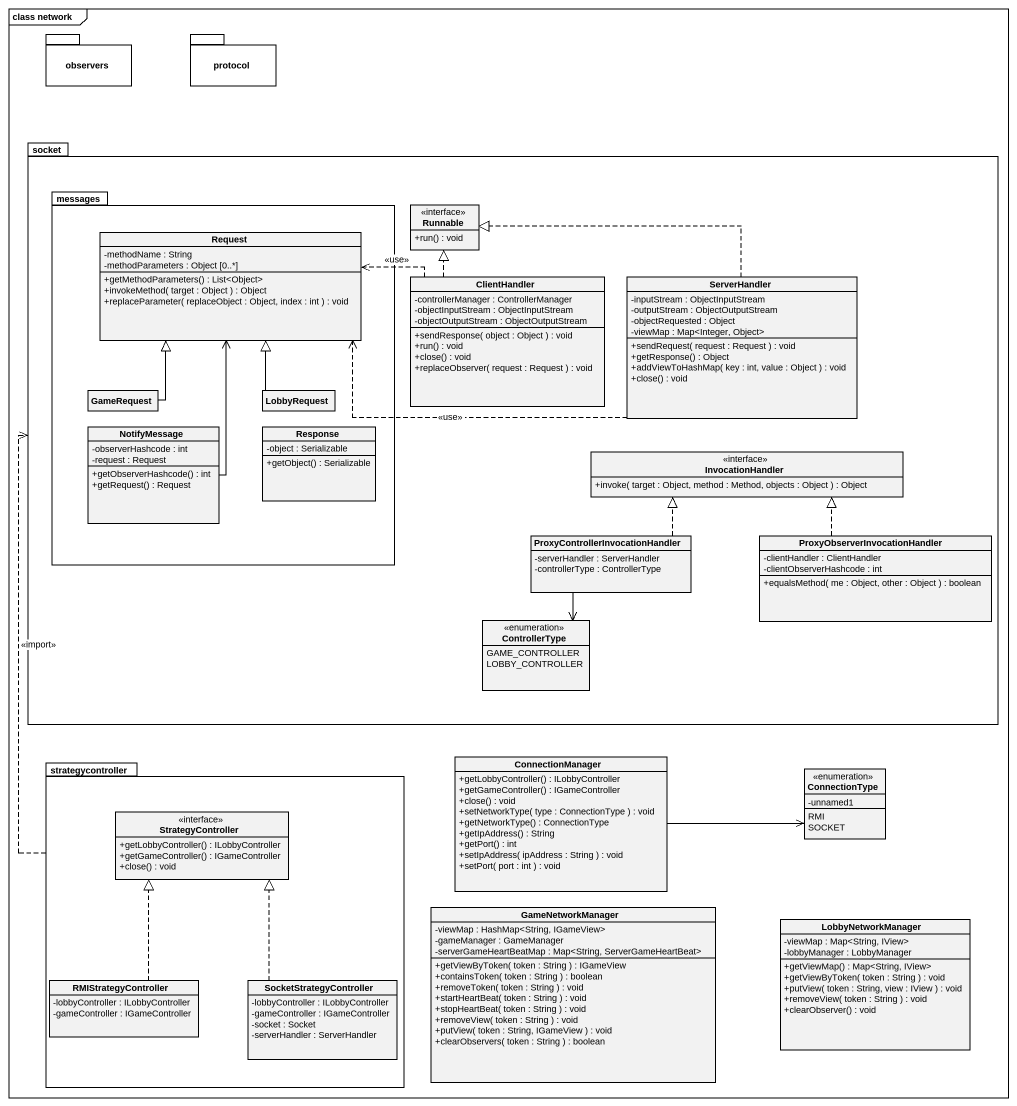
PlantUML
@startuml
mainframe class network
hide circle
hide empty members
skinparam classAttributeIconSize 0
package observers {
}
package "protocol" as protocol_ {
}
package socket {
  package messages {
    class Request {
      -methodName : String
      -methodParameters : Object [0..*]
      +getMethodParameters() : List<Object>
      +invokeMethod( target : Object ) : Object
      +replaceParameter( replaceObject : Object, index : int ) : void
    }
    class GameRequest
    class LobbyRequest
    class NotifyMessage {
      -observerHashcode : int
      -request : Request
      +getObserverHashcode() : int
      +getRequest() : Request
    }
    class Response {
      -object : Serializable
      +getObject() : Serializable
    }
  }
  interface Runnable {
    +run() : void
  }
  class ClientHandler {
    -controllerManager : ControllerManager
    -objectInputStream : ObjectInputStream
    -objectOutputStream : ObjectOutputStream
    +sendResponse( object : Object ) : void
    +run() : void
    +close() : void
    +replaceObserver( request : Request ) : void
  }
  class ServerHandler {
    -inputStream : ObjectInputStream
    -outputStream : ObjectOutputStream
    -objectRequested : Object
    -viewMap : Map<Integer, Object>
    +sendRequest( request : Request ) : void
    +getResponse() : Object
    +addViewToHashMap( key : int, value : Object ) : void
    +close() : void
  }
  interface InvocationHandler {
    +invoke( target : Object, method : Method, objects : Object ) : Object
  }
  class "ProxyControllerInvocationHandler" as ProxyControllerInvocationHan {
    -serverHandler : ServerHandler
    -controllerType : ControllerType
  }
  class "ProxyObserverInvocationHandler" as ProxyObserverInvocationHandl {
    -clientHandler : ClientHandler
    -clientObserverHashcode : int
    +equalsMethod( me : Object, other : Object ) : boolean
  }
  enum ControllerType {
    GAME_CONTROLLER
    LOBBY_CONTROLLER
  }
}
package strategycontroller {
  interface StrategyController {
    +getLobbyController() : ILobbyController
    +getGameController() : IGameController
    +close() : void
  }
  class RMIStrategyController {
    -lobbyController : ILobbyController
    -gameController : IGameController
  }
  class SocketStrategyController {
    -lobbyController : ILobbyController
    -gameController : IGameController
    -socket : Socket
    -serverHandler : ServerHandler
  }
}
class ConnectionManager {
  +getLobbyController() : ILobbyController
  +getGameController() : IGameController
  +close() : void
  +setNetworkType( type : ConnectionType ) : void
  +getNetworkType() : ConnectionType
  +getIpAddress() : String
  +getPort() : int
  +setIpAddress( ipAddress : String ) : void
  +setPort( port : int ) : void
}
enum ConnectionType {
  -unnamed1
  RMI
  SOCKET
}
class GameNetworkManager {
  -viewMap : HashMap<String, IGameView>
  -gameManager : GameManager
  -serverGameHeartBeatMap : Map<String, ServerGameHeartBeat>
  +getViewByToken( token : String ) : IGameView
  +containsToken( token : String ) : boolean
  +removeToken( token : String ) : void
  +startHeartBeat( token : String ) : void
  +stopHeartBeat( token : String ) : void
  +removeView( token : String ) : void
  +putView( token : String, IGameView ) : void
  +clearObservers( token : String ) : boolean
}
class LobbyNetworkManager {
  -viewMap : Map<String, IView>
  -lobbyManager : LobbyManager
  +getViewMap() : Map<String, IView>
  +getViewByToken( token : String ) : void
  +putView( token : String, view : IView ) : void
  +removeView( token : String ) : void
  +clearObserver() : void
}
ClientHandler .up.|> Runnable
ClientHandler .left.> Request : <<use>>
ServerHandler .left.|> Runnable
ServerHandler .left.> Request : <<use>>
GameRequest -up-|> Request
LobbyRequest -up-|> Request
NotifyMessage -up-> Request
ProxyControllerInvocationHan .up.|> InvocationHandler
ProxyControllerInvocationHan --> ControllerType
ProxyObserverInvocationHandl .up.|> InvocationHandler
strategycontroller .up.> socket : <<import>>
ConnectionManager -right-> ConnectionType
RMIStrategyController .up.|> StrategyController
SocketStrategyController .up.|> StrategyController
@enduml
